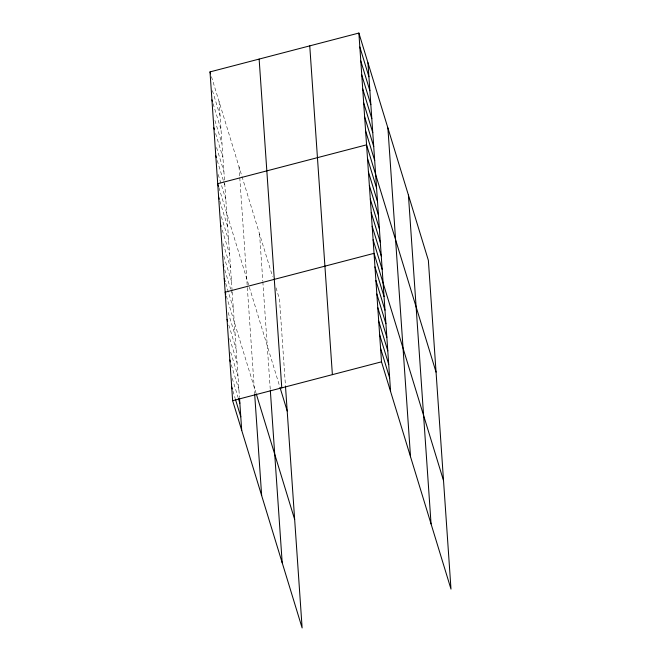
<?xml version="1.0" encoding="UTF-8"?>
<svg xmlns="http://www.w3.org/2000/svg" width="661" height="661" viewBox="0 0 661 661"><rect width="100%" height="100%" fill="white"/><g stroke="black" fill="none" stroke-linecap="round" stroke-linejoin="round"><path stroke-width="0.5" stroke-dasharray="3.31 2.48" d="M211.47 76.693L241.703 175.562M242 176.537L272.555 276.488M276.025 287.832L279.496 299.169L285.403 385.008M212.437 90.664L220.055 115.576M213.106 103.678L221.014 129.548M214.949 120.525L221.972 143.52M215.618 133.547L222.939 157.492M216.577 147.519L223.897 171.472M217.246 160.532L223.393 180.651M223.691 181.61L224.864 185.444M218.204 174.504L225.822 199.415M218.874 187.517L279.677 386.388M219.807 201.084L227.723 226.946M221.328 216.56L228.656 240.513M222.261 230.119L229.59 254.072M223.195 243.686L230.515 267.639M223.839 256.286L231.449 281.198M224.773 269.853L230.631 289.014M230.92 289.972L232.383 294.765M225.707 283.412L233.316 308.323M226.343 296.021L255.972 392.923M228.161 312.455L235.184 335.449M228.797 325.055L236.117 349.008M229.731 338.622L237.051 362.575M230.664 352.181L237.985 376.134M231.309 364.789L238.918 389.701M232.242 378.348L238.1 397.509M232.879 390.957L235.225 398.616M259.558 233.969L262.789 280.884M262.855 281.883L270.258 389.354M239.026 166.795L239.712 176.776M239.778 177.776L254.584 392.898M219.088 101.604L224.657 182.444M224.723 183.444L232.118 290.89M232.185 291.856L239.456 397.443"/><path stroke-width="0.99" d="M285.469 385.999L302.127 627.95L232.639 400.682L210.008 71.9L358.873 33.05L428.361 260.318L450.992 589.1L381.504 361.831L358.873 33.05M217.709 183.684L366.574 144.833L436.053 372.102M232.639 400.682L381.504 361.831M359.84 47.022L368.921 76.726M360.799 60.994L369.879 90.697M361.757 74.966L370.838 104.669M362.724 88.946L371.804 118.641M363.682 102.918L372.763 132.613M364.649 116.89L373.729 146.593M365.607 130.861L374.688 160.565M367.508 158.4L376.58 188.096M368.441 171.959L377.514 201.663M369.375 185.526L378.447 215.222M370.309 199.085L379.381 228.789M371.242 212.644L380.315 242.347M372.168 226.211L381.248 255.906M373.101 239.769L382.182 269.473M443.523 480.597L374.035 253.337L225.178 292.187L225.756 294.104M374.969 266.895L384.049 296.599M375.902 280.462L384.983 310.158M376.836 294.021L385.917 323.725M377.77 307.58L386.85 337.284M378.703 321.147L387.784 350.842M379.637 334.706L388.718 364.409M380.571 348.273L389.651 377.968M210.008 71.9L210.595 73.817M211.933 99.852L212.52 101.761M213.858 127.796L214.445 129.713M215.783 155.74L216.37 157.657M217.998 184.642L218.584 186.559M279.967 387.329L287.188 410.952M218.642 197.251L219.221 199.168M220.51 224.376L221.088 226.293M223.311 265.061L223.889 266.978M224.244 278.62L225.12 281.495M256.27 393.898L294.657 519.455M227.037 319.313L227.624 321.229M229.838 359.997L230.425 361.914M238.39 398.467L239.852 403.26M231.705 387.123L232.292 389.04M235.514 399.575L240.786 416.818M408.424 195.119L431.055 523.9M387.891 127.945L410.522 456.726M367.954 62.754L390.585 391.535M309.753 45.873L332.384 374.655M259.137 59.077L281.768 387.867M270.324 390.32L282.189 562.751M254.65 393.865L261.657 495.576M239.522 398.418L241.719 430.385"/></g></svg>
